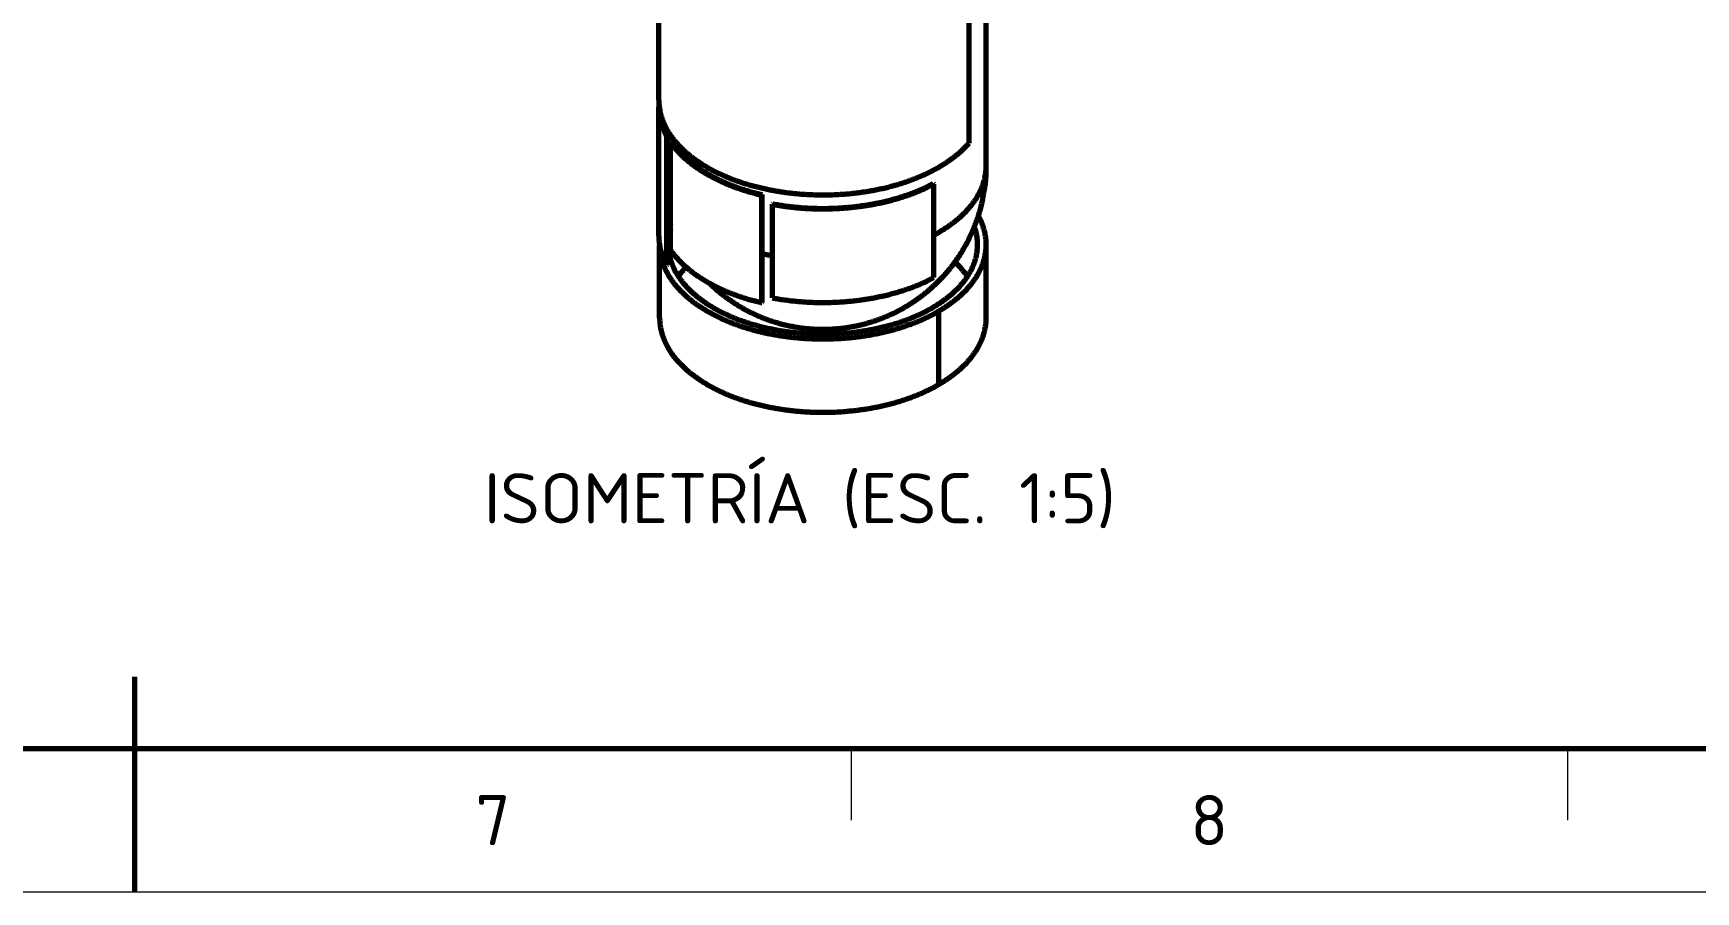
# Model space of a CAD drawing. Header units: millimetres. Extents: x 0 to 2382, y 0 to 420.
# Drawn here: x 289.9 to 406, y 0 to 59.9 of the extents above; entities that cross this region are included whole.
import ezdxf
from ezdxf.enums import TextEntityAlignment as Align

# ---------------------------------------------------------------- set-up
doc = ezdxf.new("R2010")
doc.units = ezdxf.units.MM
for name, color, linetype, lineweight in [('01-VISIBLE', 7, 'CONTINUOUS', 70), ('06-TEXTO', 7, 'CONTINUOUS', 25), ('07-RECUADRO', 7, 'CONTINUOUS', 70), ('08-FINA', 5, 'CONTINUOUS', 18)]:
    doc.layers.add(name, color=color, linetype=linetype, lineweight=lineweight)
doc.styles.add('ISO3098', font='isocpeur.ttf')

msp = doc.modelspace()

# ---------------------------------------------------------------- linework, layer by layer
at = {"layer": '01-VISIBLE'}
for p, q in [((333.57, 55.256), (333.57, 102.606)), ((356.43, 50.661), (356.43, 99.899)), ((355.24, 52.252), (355.24, 99.602)), ((333.57, 45.784), (333.57, 54.766)), ((334.179, 52.747), (334.122, 52.737)), ((334.122, 43.755), (334.122, 52.737)), ((334.179, 43.766), (334.179, 52.747)), ((334.451, 52.313), (334.395, 52.3)), ((334.395, 44.788), (334.395, 52.3)), ((352.724, 49.42), (352.765, 49.394)), ((352.765, 42.862), (352.765, 49.394)), ((340.781, 48.658), (340.759, 48.626)), ((340.759, 41.114), (340.759, 48.626)), ((340.781, 41.146), (340.781, 48.658)), ((341.533, 48.011), (341.515, 47.978)), ((341.515, 41.446), (341.515, 47.978)), ((333.63, 40.046), (333.63, 45.108)), ((356.43, 40.046), (356.43, 45.166)), ((334.179, 43.766), (334.122, 43.755)), ((340.781, 41.146), (340.759, 41.114)), ((353.091, 40.512), (353.091, 35.392))]:
    msp.add_line(p, q, dxfattribs=at)
for points in [[(333.57, 55.256), (333.571, 55.155), (333.575, 55.055), (333.581, 54.955), (333.591, 54.855), (333.602, 54.756), (333.617, 54.656), (333.634, 54.557), (333.653, 54.459), (333.675, 54.361), (333.699, 54.264), (333.726, 54.167), (333.755, 54.071), (333.786, 53.976), (333.82, 53.881), (333.855, 53.787), (333.893, 53.695), (333.933, 53.603), (333.975, 53.511), (334.019, 53.421), (334.065, 53.332), (334.112, 53.244), (334.162, 53.156), (334.213, 53.07), (334.266, 52.985), (334.32, 52.901), (334.376, 52.817), (334.434, 52.735), (334.493, 52.654), (334.553, 52.574), (334.615, 52.495), (334.678, 52.417), (334.742, 52.34), (334.808, 52.264), (334.875, 52.189), (334.943, 52.115), (335.012, 52.043), (335.082, 51.971), (335.153, 51.9), (335.225, 51.83), (335.298, 51.762), (335.372, 51.694), (335.447, 51.627), (335.522, 51.561), (335.599, 51.496), (335.676, 51.433), (335.754, 51.37), (335.833, 51.308), (335.913, 51.247), (335.993, 51.186), (336.074, 51.127), (336.156, 51.069), (336.238, 51.011), (336.321, 50.955), (336.404, 50.899), (336.488, 50.844), (336.573, 50.79), (336.658, 50.737), (336.744, 50.685), (336.83, 50.634), (336.916, 50.583), (337.003, 50.533), (337.091, 50.484), (337.179, 50.436), (337.267, 50.388), (337.356, 50.342), (337.445, 50.296), (337.535, 50.25), (337.625, 50.206), (337.715, 50.162), (337.806, 50.119), (337.897, 50.077), (337.988, 50.036), (338.08, 49.995), (338.171, 49.955), (338.264, 49.915), (338.356, 49.877), (338.449, 49.839), (338.542, 49.801), (338.636, 49.765), (338.729, 49.729), (338.823, 49.694), (338.917, 49.659), (339.012, 49.625), (339.106, 49.592), (339.201, 49.559), (339.296, 49.527), (339.391, 49.495), (339.487, 49.465), (339.583, 49.434), (339.678, 49.405), (339.775, 49.376), (339.871, 49.348), (339.967, 49.32), (340.064, 49.293), (340.16, 49.266), (340.257, 49.24), (340.354, 49.215), (340.452, 49.19), (340.549, 49.166), (340.646, 49.142), (340.744, 49.119), (340.842, 49.097), (340.94, 49.075), (341.038, 49.054), (341.136, 49.033), (341.234, 49.013), (341.333, 48.993), (341.431, 48.974), (341.53, 48.955), (341.628, 48.937), (341.727, 48.92), (341.826, 48.903), (341.925, 48.887), (342.024, 48.871), (342.123, 48.856), (342.222, 48.841), (342.322, 48.827), (342.421, 48.813), (342.52, 48.8), (342.62, 48.787), (342.72, 48.775), (342.819, 48.763), (342.919, 48.752), (343.019, 48.742), (343.118, 48.732), (343.218, 48.722), (343.318, 48.713), (343.418, 48.705), (343.518, 48.697), (343.618, 48.69), (343.718, 48.683), (343.818, 48.676), (343.919, 48.67), (344.019, 48.665), (344.119, 48.66), (344.219, 48.656), (344.319, 48.652), (344.42, 48.649), (344.52, 48.646), (344.62, 48.643), (344.721, 48.642), (344.821, 48.64), (344.921, 48.64), (345.021, 48.639), (345.122, 48.639), (345.222, 48.64), (345.322, 48.641), (345.423, 48.643), (345.523, 48.645), (345.623, 48.648), (345.723, 48.651), (345.824, 48.655), (345.924, 48.659), (346.024, 48.664), (346.124, 48.67), (346.224, 48.675), (346.325, 48.682), (346.425, 48.688), (346.525, 48.696), (346.625, 48.704), (346.725, 48.712), (346.825, 48.721), (346.924, 48.73), (347.024, 48.74), (347.124, 48.751), (347.224, 48.762), (347.323, 48.773), (347.423, 48.785), (347.523, 48.798), (347.622, 48.811), (347.721, 48.824), (347.821, 48.839), (347.92, 48.853), (348.019, 48.868), (348.118, 48.884), (348.217, 48.9), (348.316, 48.917), (348.415, 48.935), (348.514, 48.952), (348.612, 48.971), (348.711, 48.99), (348.809, 49.009), (348.907, 49.03), (349.005, 49.05), (349.103, 49.071), (349.201, 49.093), (349.299, 49.116), (349.397, 49.139), (349.494, 49.162), (349.592, 49.186), (349.689, 49.211), (349.786, 49.236), (349.883, 49.262), (349.98, 49.288), (350.076, 49.315), (350.173, 49.343), (350.269, 49.371), (350.365, 49.4), (350.461, 49.43), (350.557, 49.46), (350.652, 49.49), (350.748, 49.522), (350.843, 49.554), (350.937, 49.586), (351.032, 49.619), (351.127, 49.653), (351.221, 49.688), (351.315, 49.723), (351.408, 49.759), (351.502, 49.795), (351.595, 49.833), (351.688, 49.871), (351.78, 49.909), (351.873, 49.948), (351.965, 49.988), (352.056, 50.029), (352.148, 50.07), (352.239, 50.112), (352.33, 50.155), (352.42, 50.199), (352.51, 50.243), (352.6, 50.288), (352.689, 50.334), (352.778, 50.381), (352.866, 50.428), (352.954, 50.476), (353.042, 50.525), (353.129, 50.575), (353.215, 50.625), (353.302, 50.677), (353.387, 50.729), (353.472, 50.782), (353.557, 50.836), (353.641, 50.89), (353.725, 50.946), (353.808, 51.002), (353.89, 51.06), (353.972, 51.118), (354.053, 51.177), (354.133, 51.237), (354.213, 51.298), (354.292, 51.36), (354.37, 51.422), (354.448, 51.486), (354.524, 51.551), (354.6, 51.616), (354.675, 51.683), (354.749, 51.751), (354.822, 51.819), (354.895, 51.889), (354.966, 51.959), (355.036, 52.031), (355.105, 52.104), (355.174, 52.177), (355.24, 52.252)], [(333.577, 55.011), (333.575, 54.97), (333.573, 54.929), (333.572, 54.888), (333.57, 54.847), (333.57, 54.807), (333.57, 54.766)], [(333.57, 54.766), (333.571, 54.665), (333.575, 54.563), (333.582, 54.462), (333.591, 54.362), (333.603, 54.261), (333.618, 54.161), (333.635, 54.061), (333.654, 53.962), (333.677, 53.863), (333.701, 53.765), (333.729, 53.667), (333.758, 53.57), (333.79, 53.474), (333.824, 53.379), (333.86, 53.285), (333.899, 53.191), (333.94, 53.098), (333.982, 53.006), (334.027, 52.915), (334.073, 52.826), (334.122, 52.737)], [(333.636, 54.544), (333.644, 54.439), (333.654, 54.335), (333.667, 54.23), (333.683, 54.126), (333.702, 54.023), (333.724, 53.92), (333.748, 53.818), (333.776, 53.716), (333.805, 53.615), (333.837, 53.515), (333.872, 53.416), (333.909, 53.317), (333.949, 53.22), (333.99, 53.123), (334.034, 53.028), (334.08, 52.933), (334.129, 52.84), (334.179, 52.747)], [(334.395, 52.3), (334.453, 52.218), (334.512, 52.138), (334.573, 52.058), (334.635, 51.98), (334.698, 51.902), (334.763, 51.826), (334.829, 51.75), (334.896, 51.676), (334.964, 51.603), (335.033, 51.53), (335.103, 51.459), (335.175, 51.389), (335.247, 51.32), (335.32, 51.251), (335.394, 51.184), (335.469, 51.118), (335.545, 51.052), (335.621, 50.988), (335.699, 50.925), (335.777, 50.862), (335.856, 50.8), (335.935, 50.74), (336.016, 50.68), (336.096, 50.621), (336.178, 50.563), (336.26, 50.506), (336.343, 50.45), (336.426, 50.395), (336.51, 50.34), (336.595, 50.287), (336.68, 50.234), (336.765, 50.182), (336.851, 50.131), (336.938, 50.08), (337.025, 50.031), (337.112, 49.982), (337.2, 49.934), (337.288, 49.887), (337.377, 49.841), (337.466, 49.795), (337.556, 49.75), (337.645, 49.706), (337.735, 49.663), (337.826, 49.62), (337.917, 49.578), (338.008, 49.537), (338.1, 49.496), (338.191, 49.456), (338.283, 49.417), (338.376, 49.379), (338.468, 49.341), (338.561, 49.304), (338.655, 49.268), (338.748, 49.232), (338.842, 49.197), (338.936, 49.162), (339.03, 49.129), (339.124, 49.095), (339.219, 49.063), (339.314, 49.031), (339.409, 49), (339.504, 48.969), (339.6, 48.939), (339.695, 48.91), (339.791, 48.881), (339.887, 48.853), (339.983, 48.825), (340.08, 48.798), (340.176, 48.772), (340.273, 48.746), (340.37, 48.721), (340.467, 48.696), (340.564, 48.672), (340.661, 48.649), (340.759, 48.626)], [(334.451, 52.313), (334.509, 52.231), (334.569, 52.149), (334.63, 52.069), (334.693, 51.99), (334.757, 51.912), (334.822, 51.835), (334.888, 51.759), (334.956, 51.684), (335.025, 51.611), (335.095, 51.538), (335.166, 51.466), (335.238, 51.395), (335.311, 51.326), (335.385, 51.257), (335.459, 51.189), (335.535, 51.123), (335.612, 51.057), (335.689, 50.992), (335.767, 50.929), (335.846, 50.866), (335.926, 50.804), (336.007, 50.743), (336.088, 50.683), (336.17, 50.624), (336.252, 50.566), (336.335, 50.509), (336.419, 50.452), (336.503, 50.397), (336.588, 50.342), (336.673, 50.289), (336.759, 50.236), (336.846, 50.184), (336.933, 50.133), (337.02, 50.082), (337.108, 50.033), (337.196, 49.984), (337.285, 49.936), (337.374, 49.889), (337.464, 49.842), (337.554, 49.797), (337.644, 49.752), (337.735, 49.708), (337.826, 49.665), (337.917, 49.622), (338.009, 49.58), (338.101, 49.539), (338.194, 49.499), (338.287, 49.459), (338.38, 49.42), (338.473, 49.382), (338.567, 49.344), (338.66, 49.307), (338.755, 49.271), (338.849, 49.235), (338.944, 49.2), (339.039, 49.166), (339.134, 49.133), (339.229, 49.1), (339.325, 49.067), (339.421, 49.036), (339.517, 49.005), (339.613, 48.974), (339.709, 48.945), (339.806, 48.916), (339.903, 48.887), (340, 48.859), (340.097, 48.832), (340.194, 48.805), (340.291, 48.779), (340.389, 48.754), (340.487, 48.729), (340.585, 48.705), (340.683, 48.681), (340.781, 48.658)], [(353.091, 46.007), (353.178, 46.058), (353.266, 46.11), (353.352, 46.163), (353.439, 46.217), (353.524, 46.271), (353.61, 46.327), (353.694, 46.383), (353.778, 46.441), (353.861, 46.499), (353.944, 46.558), (354.026, 46.618), (354.107, 46.679), (354.188, 46.741), (354.268, 46.804), (354.347, 46.868), (354.425, 46.933), (354.503, 46.999), (354.579, 47.066), (354.655, 47.134), (354.73, 47.203), (354.803, 47.273), (354.876, 47.344), (354.948, 47.416), (355.019, 47.489), (355.088, 47.563), (355.156, 47.638), (355.224, 47.714), (355.29, 47.792), (355.354, 47.87), (355.418, 47.95), (355.48, 48.03), (355.54, 48.112), (355.599, 48.195), (355.657, 48.279), (355.713, 48.364), (355.767, 48.45), (355.82, 48.537), (355.87, 48.625), (355.919, 48.714), (355.966, 48.804), (356.012, 48.895), (356.055, 48.987), (356.096, 49.08), (356.135, 49.174), (356.172, 49.269), (356.206, 49.364), (356.238, 49.461), (356.268, 49.558), (356.296, 49.656), (356.321, 49.754), (356.343, 49.853), (356.363, 49.953), (356.381, 50.053), (356.396, 50.154), (356.408, 50.255), (356.417, 50.356), (356.424, 50.457), (356.428, 50.559), (356.43, 50.661)], [(356.301, 49.004), (356.322, 49.106), (356.341, 49.208), (356.358, 49.311), (356.373, 49.414), (356.386, 49.517), (356.397, 49.621), (356.406, 49.724), (356.413, 49.828), (356.418, 49.932), (356.422, 50.036), (356.425, 50.14), (356.427, 50.244), (356.428, 50.348), (356.429, 50.452), (356.429, 50.557), (356.43, 50.661)], [(341.515, 47.978), (341.614, 47.96), (341.712, 47.943), (341.811, 47.926), (341.91, 47.909), (342.009, 47.893), (342.108, 47.878), (342.208, 47.863), (342.307, 47.849), (342.406, 47.835), (342.506, 47.822), (342.605, 47.809), (342.705, 47.797), (342.804, 47.785), (342.904, 47.774), (343.004, 47.764), (343.104, 47.754), (343.203, 47.744), (343.303, 47.735), (343.403, 47.726), (343.503, 47.718), (343.603, 47.711), (343.703, 47.704), (343.804, 47.697), (343.904, 47.691), (344.004, 47.686), (344.104, 47.681), (344.204, 47.677), (344.305, 47.673), (344.405, 47.669), (344.505, 47.666), (344.605, 47.664), (344.706, 47.662), (344.806, 47.661), (344.906, 47.66), (345.007, 47.659), (345.107, 47.66), (345.207, 47.66), (345.307, 47.661), (345.408, 47.663), (345.508, 47.665), (345.608, 47.668), (345.709, 47.671), (345.809, 47.675), (345.909, 47.679), (346.009, 47.684), (346.109, 47.689), (346.21, 47.695), (346.31, 47.701), (346.41, 47.708), (346.51, 47.715), (346.61, 47.723), (346.71, 47.731), (346.81, 47.74), (346.91, 47.749), (347.01, 47.759), (347.109, 47.769), (347.209, 47.78), (347.309, 47.792), (347.408, 47.804), (347.508, 47.816), (347.607, 47.829), (347.707, 47.843), (347.806, 47.857), (347.905, 47.871), (348.004, 47.886), (348.104, 47.902), (348.203, 47.918), (348.301, 47.935), (348.4, 47.952), (348.499, 47.97), (348.598, 47.988), (348.696, 48.007), (348.795, 48.027), (348.893, 48.047), (348.991, 48.067), (349.089, 48.088), (349.187, 48.11), (349.285, 48.132), (349.382, 48.155), (349.48, 48.179), (349.577, 48.203), (349.675, 48.227), (349.772, 48.253), (349.869, 48.278), (349.966, 48.305), (350.062, 48.332), (350.159, 48.359), (350.255, 48.387), (350.351, 48.416), (350.447, 48.445), (350.543, 48.475), (350.638, 48.506), (350.734, 48.537), (350.829, 48.569), (350.924, 48.602), (351.018, 48.635), (351.113, 48.669), (351.207, 48.703), (351.301, 48.738), (351.395, 48.774), (351.488, 48.81), (351.581, 48.847), (351.674, 48.885), (351.767, 48.924), (351.859, 48.963), (351.951, 49.003), (352.043, 49.043), (352.134, 49.084), (352.226, 49.126), (352.316, 49.169), (352.407, 49.213), (352.497, 49.257), (352.586, 49.302), (352.676, 49.348), (352.765, 49.394)], [(341.533, 48.011), (341.632, 47.993), (341.731, 47.976), (341.831, 47.959), (341.93, 47.942), (342.029, 47.926), (342.129, 47.911), (342.228, 47.896), (342.328, 47.882), (342.428, 47.868), (342.528, 47.855), (342.627, 47.842), (342.727, 47.83), (342.827, 47.818), (342.927, 47.807), (343.027, 47.796), (343.128, 47.786), (343.228, 47.777), (343.328, 47.768), (343.428, 47.759), (343.529, 47.751), (343.629, 47.744), (343.73, 47.737), (343.83, 47.731), (343.931, 47.725), (344.031, 47.719), (344.132, 47.715), (344.232, 47.71), (344.333, 47.706), (344.433, 47.703), (344.534, 47.7), (344.635, 47.698), (344.735, 47.696), (344.836, 47.695), (344.937, 47.694), (345.037, 47.694), (345.138, 47.694), (345.239, 47.695), (345.339, 47.697), (345.44, 47.698), (345.541, 47.701), (345.641, 47.704), (345.742, 47.707), (345.842, 47.711), (345.943, 47.715), (346.044, 47.72), (346.144, 47.726), (346.245, 47.732), (346.345, 47.738), (346.445, 47.745), (346.546, 47.753), (346.646, 47.761), (346.746, 47.769), (346.847, 47.778), (346.947, 47.788), (347.047, 47.798), (347.147, 47.809), (347.247, 47.82), (347.347, 47.832), (347.447, 47.844), (347.547, 47.857), (347.647, 47.87), (347.746, 47.884), (347.846, 47.898), (347.946, 47.913), (348.045, 47.929), (348.144, 47.945), (348.244, 47.961), (348.343, 47.978), (348.442, 47.996), (348.541, 48.014), (348.64, 48.033), (348.739, 48.052), (348.837, 48.072), (348.936, 48.093), (349.034, 48.114), (349.133, 48.135), (349.231, 48.157), (349.329, 48.18), (349.427, 48.203), (349.525, 48.227), (349.622, 48.252), (349.72, 48.277), (349.817, 48.303), (349.914, 48.329), (350.011, 48.356), (350.108, 48.383), (350.205, 48.411), (350.301, 48.44), (350.398, 48.469), (350.494, 48.499), (350.59, 48.53), (350.685, 48.561), (350.781, 48.593), (350.876, 48.626), (350.971, 48.659), (351.066, 48.693), (351.161, 48.727), (351.255, 48.762), (351.349, 48.798), (351.443, 48.834), (351.536, 48.872), (351.63, 48.909), (351.723, 48.948), (351.815, 48.987), (351.908, 49.027), (352, 49.068), (352.092, 49.109), (352.183, 49.151), (352.274, 49.194), (352.365, 49.238), (352.455, 49.282), (352.545, 49.327), (352.635, 49.373), (352.724, 49.42)], [(350.729, 40.788), (350.817, 40.839), (350.903, 40.89), (350.989, 40.943), (351.075, 40.996), (351.16, 41.05), (351.245, 41.104), (351.33, 41.16), (351.413, 41.216), (351.497, 41.273), (351.58, 41.33), (351.662, 41.388), (351.744, 41.448), (351.825, 41.507), (351.906, 41.568), (351.986, 41.629), (352.065, 41.691), (352.145, 41.753), (352.223, 41.817), (352.301, 41.881), (352.378, 41.945), (352.455, 42.011), (352.532, 42.077), (352.607, 42.144), (352.682, 42.211), (352.757, 42.279), (352.831, 42.348), (352.904, 42.417), (352.976, 42.487), (353.048, 42.558), (353.12, 42.629), (353.191, 42.701), (353.261, 42.773), (353.33, 42.846), (353.399, 42.92), (353.467, 42.995), (353.535, 43.07), (353.601, 43.145), (353.668, 43.221), (353.733, 43.298), (353.798, 43.375), (353.862, 43.453), (353.925, 43.532), (353.988, 43.611), (354.05, 43.69), (354.111, 43.77), (354.172, 43.851), (354.232, 43.932), (354.291, 44.014), (354.35, 44.096), (354.407, 44.179), (354.465, 44.262), (354.521, 44.345), (354.576, 44.43), (354.631, 44.514), (354.685, 44.599), (354.739, 44.685), (354.791, 44.771), (354.843, 44.858), (354.894, 44.945), (354.944, 45.032), (354.993, 45.12), (355.042, 45.209), (355.089, 45.298), (355.136, 45.387), (355.182, 45.477), (355.228, 45.567), (355.272, 45.658), (355.316, 45.748), (355.358, 45.84), (355.401, 45.931), (355.442, 46.023), (355.483, 46.116), (355.522, 46.208), (355.562, 46.301), (355.6, 46.395), (355.638, 46.488), (355.675, 46.582), (355.711, 46.676), (355.747, 46.77), (355.782, 46.865), (355.815, 46.96), (355.848, 47.055), (355.88, 47.151), (355.911, 47.247), (355.941, 47.344), (355.97, 47.44), (355.998, 47.537), (356.024, 47.634), (356.05, 47.732), (356.074, 47.83), (356.098, 47.928), (356.12, 48.026), (356.142, 48.125), (356.162, 48.224), (356.182, 48.323), (356.2, 48.422), (356.219, 48.521), (356.236, 48.62), (356.253, 48.72), (356.27, 48.819), (356.287, 48.919), (356.304, 49.018)], [(356.304, 49.018), (356.303, 49.016), (356.303, 49.013), (356.303, 49.011), (356.302, 49.009), (356.302, 49.006), (356.301, 49.004)], [(334.179, 48.642), (334.213, 48.582), (334.248, 48.523), (334.283, 48.464), (334.32, 48.405), (334.357, 48.347), (334.395, 48.289)], [(334.179, 47.151), (334.212, 47.051), (334.247, 46.951), (334.283, 46.851), (334.319, 46.752), (334.357, 46.653), (334.395, 46.554)], [(356.43, 45.166), (356.428, 45.266), (356.424, 45.366), (356.418, 45.465), (356.409, 45.565), (356.397, 45.664), (356.382, 45.763), (356.366, 45.862), (356.346, 45.96), (356.324, 46.058), (356.3, 46.155), (356.273, 46.251), (356.244, 46.347), (356.213, 46.442), (356.18, 46.536), (356.144, 46.63), (356.106, 46.722), (356.066, 46.814), (356.024, 46.905), (355.98, 46.995), (355.935, 47.084), (355.887, 47.172)], [(333.57, 45.784), (333.571, 45.683), (333.575, 45.582), (333.582, 45.481), (333.591, 45.38), (333.603, 45.28), (333.618, 45.179), (333.635, 45.08), (333.654, 44.98), (333.677, 44.882), (333.701, 44.783), (333.729, 44.686), (333.758, 44.589), (333.79, 44.493), (333.824, 44.398), (333.86, 44.303), (333.899, 44.209), (333.94, 44.117), (333.982, 44.025), (334.027, 43.934), (334.073, 43.844), (334.122, 43.755)], [(334.395, 46.253), (334.367, 46.157), (334.341, 46.06), (334.318, 45.962), (334.297, 45.864), (334.28, 45.765), (334.264, 45.666), (334.252, 45.566), (334.242, 45.466), (334.235, 45.366), (334.231, 45.266), (334.23, 45.166)], [(352.765, 45.826), (352.819, 45.855), (352.874, 45.885), (352.928, 45.915), (352.983, 45.945), (353.037, 45.976), (353.091, 46.007)], [(355.83, 45.166), (355.828, 45.272), (355.823, 45.378), (355.815, 45.485), (355.804, 45.59), (355.79, 45.696), (355.773, 45.801), (355.753, 45.906), (355.73, 46.01), (355.704, 46.113), (355.675, 46.215), (355.644, 46.317), (355.61, 46.418)], [(333.63, 45.106), (333.633, 45.005), (333.639, 44.905), (333.647, 44.805), (333.658, 44.705), (333.671, 44.605), (333.687, 44.506), (333.705, 44.408), (333.726, 44.309), (333.75, 44.212), (333.776, 44.115), (333.804, 44.018), (333.835, 43.923), (333.868, 43.828), (333.903, 43.734), (333.94, 43.64), (333.979, 43.548), (334.021, 43.457), (334.064, 43.366), (334.109, 43.276), (334.156, 43.188), (334.205, 43.1), (334.256, 43.013), (334.309, 42.928), (334.363, 42.843), (334.419, 42.76), (334.476, 42.677), (334.535, 42.596), (334.595, 42.515), (334.656, 42.436), (334.719, 42.358), (334.783, 42.28), (334.849, 42.204), (334.915, 42.129), (334.983, 42.055), (335.052, 41.982), (335.122, 41.91), (335.193, 41.839), (335.265, 41.769), (335.338, 41.7), (335.412, 41.632), (335.487, 41.565), (335.562, 41.499), (335.639, 41.434), (335.716, 41.37), (335.794, 41.307), (335.873, 41.245), (335.953, 41.183), (336.033, 41.123), (336.114, 41.064), (336.196, 41.005), (336.278, 40.948), (336.361, 40.891), (336.445, 40.835), (336.529, 40.78), (336.613, 40.726), (336.698, 40.673), (336.784, 40.621), (336.87, 40.569), (336.957, 40.518), (337.044, 40.468), (337.132, 40.419), (337.22, 40.371), (337.308, 40.323), (337.397, 40.277), (337.486, 40.231), (337.576, 40.185), (337.666, 40.141), (337.757, 40.097), (337.847, 40.054), (337.938, 40.012), (338.03, 39.971), (338.122, 39.93), (338.214, 39.89), (338.306, 39.85), (338.399, 39.812), (338.492, 39.774), (338.585, 39.736), (338.679, 39.7), (338.772, 39.664), (338.866, 39.629), (338.961, 39.594), (339.055, 39.56), (339.15, 39.527), (339.245, 39.494), (339.34, 39.462), (339.435, 39.431), (339.531, 39.4), (339.627, 39.37), (339.723, 39.34), (339.819, 39.312), (339.915, 39.283), (340.012, 39.256), (340.109, 39.229), (340.206, 39.202), (340.303, 39.176), (340.4, 39.151), (340.497, 39.126), (340.595, 39.102), (340.692, 39.079), (340.79, 39.056), (340.888, 39.034), (340.986, 39.012), (341.084, 38.991), (341.182, 38.97), (341.281, 38.95), (341.379, 38.93), (341.478, 38.911), (341.577, 38.893), (341.676, 38.875), (341.774, 38.858), (341.874, 38.841), (341.973, 38.825), (342.072, 38.809), (342.171, 38.794), (342.27, 38.779), (342.37, 38.765), (342.469, 38.752), (342.569, 38.739), (342.669, 38.727), (342.768, 38.715), (342.868, 38.703), (342.968, 38.692), (343.068, 38.682), (343.168, 38.672), (343.268, 38.663), (343.368, 38.654), (343.468, 38.646), (343.568, 38.638), (343.668, 38.631), (343.768, 38.624), (343.869, 38.618), (343.969, 38.612), (344.069, 38.607), (344.17, 38.603), (344.27, 38.598), (344.37, 38.595), (344.471, 38.592), (344.571, 38.589), (344.671, 38.587), (344.772, 38.585), (344.872, 38.584), (344.973, 38.584), (345.073, 38.584), (345.174, 38.584), (345.274, 38.585), (345.374, 38.587), (345.475, 38.589), (345.575, 38.591), (345.676, 38.594), (345.776, 38.598), (345.876, 38.602), (345.977, 38.607), (346.077, 38.612), (346.177, 38.617), (346.277, 38.623), (346.378, 38.63), (346.478, 38.637), (346.578, 38.645), (346.678, 38.653), (346.778, 38.662), (346.878, 38.671), (346.978, 38.681), (347.078, 38.691), (347.178, 38.702), (347.278, 38.713), (347.377, 38.725), (347.477, 38.737), (347.577, 38.75), (347.676, 38.764), (347.775, 38.778), (347.875, 38.792), (347.974, 38.807), (348.073, 38.823), (348.172, 38.839), (348.272, 38.856), (348.37, 38.873), (348.469, 38.891), (348.568, 38.909), (348.667, 38.928), (348.765, 38.947), (348.864, 38.967), (348.962, 38.988), (349.06, 39.009), (349.158, 39.031), (349.256, 39.053), (349.354, 39.076), (349.452, 39.099), (349.549, 39.123), (349.646, 39.148), (349.744, 39.173), (349.841, 39.199), (349.938, 39.225), (350.034, 39.252), (350.131, 39.28), (350.227, 39.308), (350.323, 39.337), (350.42, 39.366), (350.515, 39.396), (350.611, 39.427), (350.706, 39.458), (350.802, 39.49), (350.897, 39.522), (350.991, 39.556), (351.086, 39.589), (351.18, 39.624), (351.274, 39.659), (351.368, 39.695), (351.462, 39.732), (351.555, 39.769), (351.648, 39.807), (351.741, 39.845), (351.833, 39.884), (351.925, 39.924), (352.017, 39.965), (352.109, 40.007), (352.2, 40.049), (352.291, 40.092), (352.381, 40.135), (352.471, 40.18), (352.561, 40.225), (352.65, 40.27), (352.739, 40.317), (352.828, 40.365), (352.916, 40.413), (353.003, 40.462), (353.091, 40.512)], [(334.23, 45.166), (334.231, 45.065), (334.235, 44.965), (334.242, 44.865), (334.252, 44.765), (334.264, 44.666), (334.279, 44.567), (334.297, 44.468), (334.318, 44.37), (334.341, 44.272), (334.367, 44.175), (334.395, 44.079), (334.425, 43.984), (334.458, 43.889), (334.494, 43.795), (334.531, 43.702), (334.571, 43.61), (334.613, 43.519), (334.657, 43.429), (334.703, 43.34), (334.751, 43.252), (334.801, 43.165), (334.852, 43.079), (334.906, 42.994), (334.961, 42.91), (335.018, 42.828), (335.076, 42.746), (335.136, 42.665), (335.197, 42.586), (335.26, 42.508), (335.324, 42.431), (335.389, 42.355), (335.456, 42.28), (335.524, 42.206), (335.593, 42.133), (335.663, 42.062), (335.734, 41.991), (335.806, 41.922), (335.88, 41.853), (335.954, 41.786), (336.029, 41.719), (336.105, 41.654), (336.182, 41.59), (336.26, 41.526), (336.338, 41.464), (336.418, 41.403), (336.498, 41.342), (336.579, 41.283), (336.66, 41.225), (336.742, 41.167), (336.825, 41.111), (336.909, 41.055), (336.993, 41), (337.077, 40.947), (337.162, 40.894), (337.248, 40.842), (337.334, 40.79), (337.421, 40.74), (337.508, 40.691), (337.596, 40.642), (337.684, 40.594), (337.773, 40.547), (337.862, 40.501), (337.951, 40.456), (338.041, 40.412), (338.131, 40.368), (338.222, 40.325), (338.313, 40.283), (338.404, 40.241), (338.496, 40.201), (338.588, 40.161), (338.68, 40.122), (338.773, 40.083), (338.866, 40.045), (338.959, 40.008), (339.053, 39.972), (339.146, 39.937), (339.24, 39.902), (339.335, 39.868), (339.429, 39.834), (339.524, 39.801), (339.619, 39.769), (339.714, 39.738), (339.81, 39.707), (339.905, 39.677), (340.001, 39.647), (340.097, 39.619), (340.193, 39.59), (340.29, 39.563), (340.386, 39.536), (340.483, 39.51), (340.58, 39.484), (340.677, 39.459), (340.774, 39.435), (340.872, 39.411), (340.969, 39.388), (341.067, 39.365), (341.165, 39.343), (341.263, 39.322), (341.361, 39.301), (341.459, 39.281), (341.558, 39.261), (341.656, 39.242), (341.755, 39.224), (341.853, 39.206), (341.952, 39.189), (342.051, 39.172), (342.15, 39.156), (342.249, 39.14), (342.348, 39.125), (342.447, 39.111), (342.547, 39.097), (342.646, 39.084), (342.745, 39.071), (342.845, 39.059), (342.945, 39.048), (343.044, 39.036), (343.144, 39.026), (343.244, 39.016), (343.344, 39.007), (343.443, 38.998), (343.543, 38.99), (343.643, 38.982), (343.743, 38.975), (343.843, 38.968), (343.944, 38.962), (344.044, 38.956), (344.144, 38.951), (344.244, 38.947), (344.344, 38.943), (344.444, 38.939), (344.545, 38.937), (344.645, 38.934), (344.745, 38.932), (344.845, 38.931), (344.946, 38.93), (345.046, 38.93), (345.146, 38.931), (345.246, 38.931), (345.347, 38.933), (345.447, 38.935), (345.547, 38.937), (345.647, 38.94), (345.748, 38.944), (345.848, 38.948), (345.948, 38.953), (346.048, 38.958), (346.148, 38.964), (346.248, 38.97), (346.348, 38.977), (346.448, 38.984), (346.548, 38.992), (346.648, 39.001), (346.748, 39.01), (346.848, 39.019), (346.948, 39.029), (347.047, 39.04), (347.147, 39.051), (347.247, 39.063), (347.346, 39.075), (347.446, 39.088), (347.545, 39.102), (347.644, 39.116), (347.743, 39.13), (347.843, 39.145), (347.942, 39.161), (348.041, 39.177), (348.139, 39.194), (348.238, 39.212), (348.337, 39.23), (348.435, 39.248), (348.534, 39.268), (348.632, 39.287), (348.73, 39.308), (348.828, 39.329), (348.926, 39.35), (349.024, 39.372), (349.122, 39.395), (349.219, 39.419), (349.317, 39.442), (349.414, 39.467), (349.511, 39.492), (349.608, 39.518), (349.704, 39.545), (349.801, 39.572), (349.897, 39.599), (349.993, 39.628), (350.089, 39.657), (350.185, 39.687), (350.281, 39.717), (350.376, 39.748), (350.471, 39.78), (350.566, 39.812), (350.661, 39.845), (350.755, 39.879), (350.849, 39.913), (350.943, 39.948), (351.037, 39.984), (351.13, 40.02), (351.224, 40.058), (351.316, 40.096), (351.409, 40.134), (351.501, 40.174), (351.593, 40.214), (351.685, 40.255), (351.776, 40.296), (351.867, 40.339), (351.957, 40.382), (352.047, 40.426), (352.137, 40.471), (352.226, 40.516), (352.315, 40.563), (352.404, 40.61), (352.492, 40.658), (352.579, 40.707), (352.666, 40.757)], [(334.395, 44.788), (334.453, 44.707), (334.512, 44.626), (334.573, 44.546), (334.635, 44.468), (334.698, 44.391), (334.763, 44.314), (334.829, 44.239), (334.896, 44.164), (334.964, 44.091), (335.033, 44.019), (335.103, 43.947), (335.175, 43.877), (335.247, 43.808), (335.32, 43.74), (335.394, 43.672), (335.469, 43.606), (335.545, 43.541), (335.621, 43.476), (335.699, 43.413), (335.777, 43.35), (335.856, 43.289), (335.935, 43.228), (336.016, 43.168), (336.096, 43.109), (336.178, 43.052), (336.26, 42.994), (336.343, 42.938), (336.426, 42.883), (336.51, 42.829), (336.595, 42.775), (336.68, 42.722), (336.765, 42.67), (336.851, 42.619), (336.938, 42.569), (337.025, 42.519), (337.112, 42.47), (337.2, 42.422), (337.288, 42.375), (337.377, 42.329), (337.466, 42.283), (337.556, 42.238), (337.645, 42.194), (337.735, 42.151), (337.826, 42.108), (337.917, 42.066), (338.008, 42.025), (338.1, 41.984), (338.191, 41.945), (338.283, 41.905), (338.376, 41.867), (338.468, 41.829), (338.561, 41.792), (338.655, 41.756), (338.748, 41.72), (338.842, 41.685), (338.936, 41.651), (339.03, 41.617), (339.124, 41.584), (339.219, 41.551), (339.314, 41.519), (339.409, 41.488), (339.504, 41.457), (339.6, 41.427), (339.695, 41.398), (339.791, 41.369), (339.887, 41.341), (339.983, 41.314), (340.08, 41.287), (340.176, 41.26), (340.273, 41.234), (340.37, 41.209), (340.467, 41.185), (340.564, 41.161), (340.661, 41.137), (340.759, 41.114)], [(340.781, 44.553), (340.885, 44.529), (340.99, 44.506), (341.095, 44.483), (341.2, 44.461), (341.305, 44.44), (341.41, 44.419), (341.515, 44.399)], [(352.666, 40.757), (352.754, 40.808), (352.841, 40.86), (352.928, 40.913), (353.014, 40.967), (353.099, 41.021), (353.184, 41.077), (353.268, 41.134), (353.352, 41.191), (353.434, 41.25), (353.517, 41.309), (353.598, 41.37), (353.679, 41.432), (353.759, 41.494), (353.838, 41.558), (353.916, 41.622), (353.994, 41.688), (354.07, 41.754), (354.146, 41.822), (354.22, 41.891), (354.294, 41.961), (354.366, 42.032), (354.438, 42.104), (354.508, 42.177), (354.577, 42.251), (354.645, 42.327), (354.712, 42.403), (354.777, 42.481), (354.841, 42.56), (354.904, 42.64), (354.965, 42.721), (355.024, 42.803), (355.082, 42.886), (355.138, 42.971), (355.193, 43.056), (355.246, 43.143), (355.296, 43.231), (355.345, 43.32), (355.392, 43.41), (355.437, 43.501), (355.48, 43.593), (355.521, 43.685), (355.559, 43.779), (355.595, 43.874), (355.629, 43.97), (355.66, 44.066), (355.689, 44.164), (355.716, 44.262), (355.739, 44.36), (355.76, 44.46), (355.778, 44.56), (355.794, 44.66), (355.807, 44.761), (355.817, 44.862), (355.824, 44.963), (355.828, 45.064), (355.83, 45.166)], [(353.091, 40.512), (353.178, 40.563), (353.266, 40.615), (353.352, 40.668), (353.439, 40.722), (353.524, 40.776), (353.61, 40.832), (353.694, 40.888), (353.778, 40.946), (353.861, 41.004), (353.944, 41.063), (354.026, 41.123), (354.107, 41.184), (354.188, 41.246), (354.268, 41.309), (354.347, 41.373), (354.425, 41.438), (354.503, 41.504), (354.579, 41.571), (354.655, 41.639), (354.73, 41.708), (354.803, 41.778), (354.876, 41.849), (354.948, 41.921), (355.019, 41.994), (355.088, 42.068), (355.156, 42.143), (355.224, 42.219), (355.29, 42.297), (355.354, 42.375), (355.418, 42.455), (355.48, 42.535), (355.54, 42.617), (355.599, 42.7), (355.657, 42.784), (355.713, 42.869), (355.767, 42.954), (355.82, 43.042), (355.87, 43.13), (355.919, 43.219), (355.966, 43.309), (356.012, 43.4), (356.055, 43.492), (356.096, 43.585), (356.135, 43.679), (356.172, 43.774), (356.206, 43.869), (356.238, 43.966), (356.268, 44.063), (356.296, 44.161), (356.321, 44.259), (356.343, 44.358), (356.363, 44.458), (356.381, 44.558), (356.396, 44.659), (356.408, 44.76), (356.417, 44.861), (356.424, 44.962), (356.428, 45.064), (356.43, 45.166)], [(335.472, 43.603), (335.401, 43.524), (335.331, 43.443), (335.263, 43.361), (335.196, 43.278), (335.131, 43.193), (335.068, 43.108), (335.006, 43.021), (334.946, 42.932)], [(355.113, 42.932), (355.055, 43.018), (354.996, 43.102), (354.934, 43.185), (354.872, 43.267), (354.807, 43.347), (354.742, 43.427), (354.674, 43.505), (354.606, 43.582), (354.536, 43.658), (354.465, 43.733), (354.393, 43.807), (354.32, 43.879), (354.245, 43.95)], [(337.083, 42.487), (337.156, 42.417), (337.228, 42.348), (337.302, 42.279), (337.376, 42.212), (337.451, 42.145), (337.526, 42.078), (337.602, 42.012), (337.678, 41.947), (337.755, 41.883), (337.833, 41.819), (337.911, 41.756), (337.99, 41.694), (338.069, 41.632), (338.149, 41.571), (338.229, 41.511), (338.31, 41.451), (338.392, 41.393), (338.473, 41.334), (338.556, 41.277), (338.639, 41.22), (338.722, 41.164), (338.806, 41.109), (338.89, 41.055), (338.975, 41.001), (339.061, 40.948), (339.146, 40.896), (339.233, 40.845), (339.319, 40.794), (339.407, 40.744), (339.494, 40.695), (339.582, 40.646), (339.671, 40.599), (339.759, 40.552), (339.849, 40.506), (339.938, 40.461), (340.028, 40.416), (340.119, 40.373), (340.21, 40.33), (340.301, 40.288), (340.392, 40.246), (340.484, 40.206), (340.576, 40.166), (340.669, 40.127), (340.762, 40.089), (340.855, 40.052), (340.949, 40.016), (341.043, 39.98), (341.137, 39.946), (341.232, 39.912), (341.326, 39.879), (341.421, 39.847), (341.517, 39.815), (341.613, 39.785), (341.708, 39.755), (341.805, 39.726), (341.901, 39.698), (341.998, 39.671), (342.095, 39.645), (342.192, 39.619), (342.289, 39.595), (342.387, 39.571), (342.485, 39.548), (342.583, 39.526), (342.681, 39.505), (342.779, 39.485), (342.878, 39.466), (342.976, 39.447), (343.075, 39.429), (343.174, 39.413), (343.273, 39.397), (343.373, 39.382), (343.472, 39.368), (343.572, 39.354), (343.671, 39.342), (343.771, 39.33), (343.871, 39.32), (343.971, 39.31), (344.071, 39.301), (344.171, 39.293), (344.271, 39.286), (344.371, 39.28), (344.472, 39.274), (344.572, 39.27), (344.672, 39.266), (344.773, 39.263), (344.873, 39.262), (344.973, 39.261), (345.074, 39.261), (345.174, 39.262), (345.275, 39.263), (345.375, 39.266), (345.475, 39.269), (345.576, 39.274), (345.676, 39.279), (345.776, 39.285), (345.876, 39.292), (345.976, 39.3), (346.076, 39.309), (346.176, 39.318), (346.276, 39.329), (346.376, 39.34), (346.476, 39.353), (346.575, 39.366), (346.675, 39.38), (346.774, 39.395), (346.873, 39.411), (346.972, 39.427), (347.071, 39.445), (347.17, 39.463), (347.268, 39.483), (347.367, 39.503), (347.465, 39.524), (347.563, 39.546), (347.661, 39.568), (347.758, 39.592), (347.856, 39.616), (347.953, 39.642), (348.05, 39.668), (348.147, 39.695), (348.243, 39.723), (348.339, 39.752), (348.435, 39.781), (348.531, 39.812), (348.626, 39.843), (348.721, 39.875), (348.816, 39.908), (348.911, 39.942), (349.005, 39.976), (349.099, 40.012), (349.193, 40.048), (349.286, 40.085), (349.379, 40.123), (349.472, 40.162), (349.564, 40.201), (349.656, 40.242), (349.748, 40.283), (349.839, 40.325), (349.93, 40.367), (350.02, 40.411), (350.11, 40.455), (350.2, 40.501), (350.289, 40.546), (350.378, 40.593), (350.467, 40.641), (350.555, 40.689), (350.642, 40.738), (350.729, 40.788)], [(341.515, 41.446), (341.614, 41.428), (341.712, 41.411), (341.811, 41.394), (341.91, 41.377), (342.009, 41.361), (342.108, 41.346), (342.208, 41.331), (342.307, 41.317), (342.406, 41.303), (342.506, 41.29), (342.605, 41.277), (342.705, 41.265), (342.804, 41.253), (342.904, 41.242), (343.004, 41.232), (343.104, 41.222), (343.203, 41.212), (343.303, 41.203), (343.403, 41.194), (343.503, 41.186), (343.603, 41.179), (343.703, 41.172), (343.804, 41.165), (343.904, 41.16), (344.004, 41.154), (344.104, 41.149), (344.204, 41.145), (344.305, 41.141), (344.405, 41.137), (344.505, 41.134), (344.605, 41.132), (344.706, 41.13), (344.806, 41.129), (344.906, 41.128), (345.007, 41.128), (345.107, 41.128), (345.207, 41.128), (345.307, 41.129), (345.408, 41.131), (345.508, 41.133), (345.608, 41.136), (345.709, 41.139), (345.809, 41.143), (345.909, 41.147), (346.009, 41.152), (346.109, 41.157), (346.21, 41.163), (346.31, 41.169), (346.41, 41.176), (346.51, 41.183), (346.61, 41.191), (346.71, 41.199), (346.81, 41.208), (346.91, 41.217), (347.01, 41.227), (347.109, 41.237), (347.209, 41.248), (347.309, 41.26), (347.408, 41.272), (347.508, 41.284), (347.607, 41.297), (347.707, 41.311), (347.806, 41.325), (347.905, 41.339), (348.004, 41.354), (348.104, 41.37), (348.203, 41.386), (348.301, 41.403), (348.4, 41.42), (348.499, 41.438), (348.598, 41.456), (348.696, 41.475), (348.795, 41.495), (348.893, 41.515), (348.991, 41.535), (349.089, 41.557), (349.187, 41.578), (349.285, 41.601), (349.382, 41.623), (349.48, 41.647), (349.577, 41.671), (349.675, 41.695), (349.772, 41.721), (349.869, 41.746), (349.966, 41.773), (350.062, 41.8), (350.159, 41.827), (350.255, 41.855), (350.351, 41.884), (350.447, 41.913), (350.543, 41.943), (350.638, 41.974), (350.734, 42.005), (350.829, 42.037), (350.924, 42.07), (351.018, 42.103), (351.113, 42.137), (351.207, 42.171), (351.301, 42.206), (351.395, 42.242), (351.488, 42.278), (351.581, 42.315), (351.674, 42.353), (351.767, 42.392), (351.859, 42.431), (351.951, 42.471), (352.043, 42.511), (352.134, 42.553), (352.226, 42.595), (352.316, 42.637), (352.407, 42.681), (352.497, 42.725), (352.586, 42.77), (352.676, 42.816), (352.765, 42.862)], [(333.63, 40.046), (333.631, 39.946), (333.635, 39.846), (333.641, 39.746), (333.651, 39.646), (333.662, 39.546), (333.677, 39.447), (333.694, 39.348), (333.713, 39.25), (333.735, 39.152), (333.76, 39.055), (333.786, 38.958), (333.815, 38.862), (333.847, 38.767), (333.88, 38.673), (333.916, 38.579), (333.954, 38.486), (333.994, 38.394), (334.036, 38.304), (334.08, 38.213), (334.126, 38.124), (334.174, 38.036), (334.224, 37.949), (334.275, 37.863), (334.328, 37.778), (334.383, 37.694), (334.439, 37.611), (334.496, 37.529), (334.556, 37.448), (334.616, 37.368), (334.678, 37.289), (334.741, 37.211), (334.806, 37.135), (334.871, 37.059), (334.938, 36.984), (335.006, 36.911), (335.076, 36.838), (335.146, 36.766), (335.217, 36.696), (335.289, 36.626), (335.362, 36.558), (335.436, 36.49), (335.511, 36.424), (335.587, 36.358), (335.664, 36.294), (335.741, 36.23), (335.82, 36.167), (335.899, 36.106), (335.978, 36.045), (336.059, 35.985), (336.14, 35.926), (336.221, 35.868), (336.304, 35.811), (336.387, 35.754), (336.47, 35.699), (336.554, 35.644), (336.639, 35.591), (336.724, 35.538), (336.81, 35.486), (336.896, 35.434), (336.983, 35.384), (337.07, 35.334), (337.157, 35.286), (337.245, 35.238), (337.334, 35.19), (337.423, 35.144), (337.512, 35.098), (337.602, 35.053), (337.692, 35.009), (337.782, 34.966), (337.873, 34.923), (337.964, 34.881), (338.055, 34.84), (338.147, 34.799), (338.239, 34.76), (338.331, 34.72), (338.424, 34.682), (338.517, 34.644), (338.61, 34.607), (338.703, 34.571), (338.797, 34.535), (338.891, 34.5), (338.985, 34.466), (339.079, 34.432), (339.174, 34.399), (339.269, 34.367), (339.364, 34.335), (339.459, 34.304), (339.555, 34.273), (339.65, 34.243), (339.746, 34.214), (339.842, 34.185), (339.938, 34.157), (340.035, 34.13), (340.131, 34.103), (340.228, 34.077), (340.325, 34.051), (340.422, 34.026), (340.519, 34.001), (340.617, 33.977), (340.714, 33.954), (340.812, 33.931), (340.91, 33.909), (341.008, 33.888), (341.106, 33.867), (341.204, 33.846), (341.302, 33.826), (341.4, 33.807), (341.499, 33.788), (341.597, 33.77), (341.696, 33.752), (341.795, 33.735), (341.894, 33.718), (341.993, 33.702), (342.092, 33.687), (342.191, 33.672), (342.29, 33.657), (342.389, 33.643), (342.489, 33.63), (342.588, 33.617), (342.688, 33.605), (342.787, 33.593), (342.887, 33.582), (342.986, 33.571), (343.086, 33.561), (343.186, 33.551), (343.286, 33.542), (343.386, 33.533), (343.485, 33.525), (343.585, 33.517), (343.685, 33.51), (343.785, 33.504), (343.886, 33.498), (343.986, 33.492), (344.086, 33.487), (344.186, 33.482), (344.286, 33.478), (344.386, 33.475), (344.486, 33.472), (344.587, 33.469), (344.687, 33.467), (344.787, 33.466), (344.887, 33.465), (344.988, 33.464), (345.088, 33.464), (345.188, 33.465), (345.288, 33.466), (345.389, 33.468), (345.489, 33.47), (345.589, 33.472), (345.689, 33.475), (345.789, 33.479), (345.89, 33.483), (345.99, 33.488), (346.09, 33.493), (346.19, 33.499), (346.29, 33.505), (346.39, 33.511), (346.49, 33.519), (346.59, 33.526), (346.69, 33.535), (346.79, 33.543), (346.89, 33.553), (346.989, 33.562), (347.089, 33.573), (347.189, 33.584), (347.288, 33.595), (347.388, 33.607), (347.487, 33.619), (347.587, 33.632), (347.686, 33.646), (347.785, 33.66), (347.885, 33.674), (347.984, 33.689), (348.083, 33.705), (348.182, 33.721), (348.28, 33.738), (348.379, 33.755), (348.478, 33.773), (348.576, 33.791), (348.675, 33.81), (348.773, 33.829), (348.871, 33.849), (348.97, 33.87), (349.068, 33.891), (349.165, 33.913), (349.263, 33.935), (349.361, 33.958), (349.458, 33.981), (349.556, 34.005), (349.653, 34.03), (349.75, 34.055), (349.847, 34.081), (349.943, 34.107), (350.04, 34.134), (350.136, 34.162), (350.233, 34.19), (350.329, 34.219), (350.424, 34.248), (350.52, 34.278), (350.616, 34.309), (350.711, 34.34), (350.806, 34.372), (350.901, 34.404), (350.995, 34.438), (351.09, 34.471), (351.184, 34.506), (351.278, 34.541), (351.371, 34.577), (351.465, 34.613), (351.558, 34.65), (351.651, 34.688), (351.743, 34.727), (351.835, 34.766), (351.927, 34.806), (352.019, 34.847), (352.11, 34.888), (352.201, 34.93), (352.292, 34.973), (352.382, 35.016), (352.472, 35.061), (352.562, 35.106), (352.651, 35.151), (352.74, 35.198), (352.828, 35.245), (352.916, 35.294), (353.004, 35.342), (353.091, 35.392)], [(353.091, 35.392), (353.178, 35.443), (353.266, 35.495), (353.352, 35.548), (353.439, 35.602), (353.524, 35.657), (353.61, 35.712), (353.694, 35.769), (353.778, 35.826), (353.861, 35.885), (353.944, 35.944), (354.026, 36.004), (354.107, 36.065), (354.188, 36.127), (354.268, 36.19), (354.347, 36.254), (354.425, 36.319), (354.503, 36.385), (354.579, 36.451), (354.655, 36.519), (354.73, 36.588), (354.803, 36.658), (354.876, 36.729), (354.948, 36.801), (355.019, 36.874), (355.088, 36.949), (355.156, 37.024), (355.224, 37.1), (355.29, 37.177), (355.354, 37.256), (355.418, 37.335), (355.48, 37.416), (355.54, 37.498), (355.599, 37.58), (355.657, 37.664), (355.713, 37.749), (355.767, 37.835), (355.82, 37.922), (355.87, 38.01), (355.919, 38.099), (355.966, 38.189), (356.012, 38.28), (356.055, 38.372), (356.096, 38.465), (356.135, 38.559), (356.172, 38.654), (356.206, 38.75), (356.238, 38.846), (356.268, 38.943), (356.296, 39.041), (356.321, 39.14), (356.343, 39.239), (356.363, 39.339), (356.381, 39.439), (356.396, 39.539), (356.408, 39.64), (356.417, 39.741), (356.424, 39.843), (356.428, 39.945), (356.43, 40.046)]]:
    msp.add_lwpolyline(points, dxfattribs=at)
at = {"layer": '07-RECUADRO'}
msp.add_line((297, 0), (297, 15), dxfattribs=at)
msp.add_lwpolyline([(25, 10), (584, 10), (584, 410), (25, 410)], close=True, dxfattribs=at)
at = {"layer": '08-FINA'}
for p, q in [((347, 10), (347, 5)), ((397, 10), (397, 5))]:
    msp.add_line(p, q, dxfattribs=at)
msp.add_lwpolyline([(0, 0), (594, 0), (594, 420), (0, 420)], close=True, dxfattribs=at)

# ---------------------------------------------------------------- texts
at = {"layer": '06-TEXTO', "style": 'ISO3098'}
for s, p in [('ISOMETRÍA (ESC. 1:5)', (343.422, 27.464)), ('7', (322, 5)), ('8', (372, 5))]:
    msp.add_text(s, height=3.5, dxfattribs=at).set_placement(p, align=Align.MIDDLE_CENTER)

doc.saveas('drawing.dxf')
